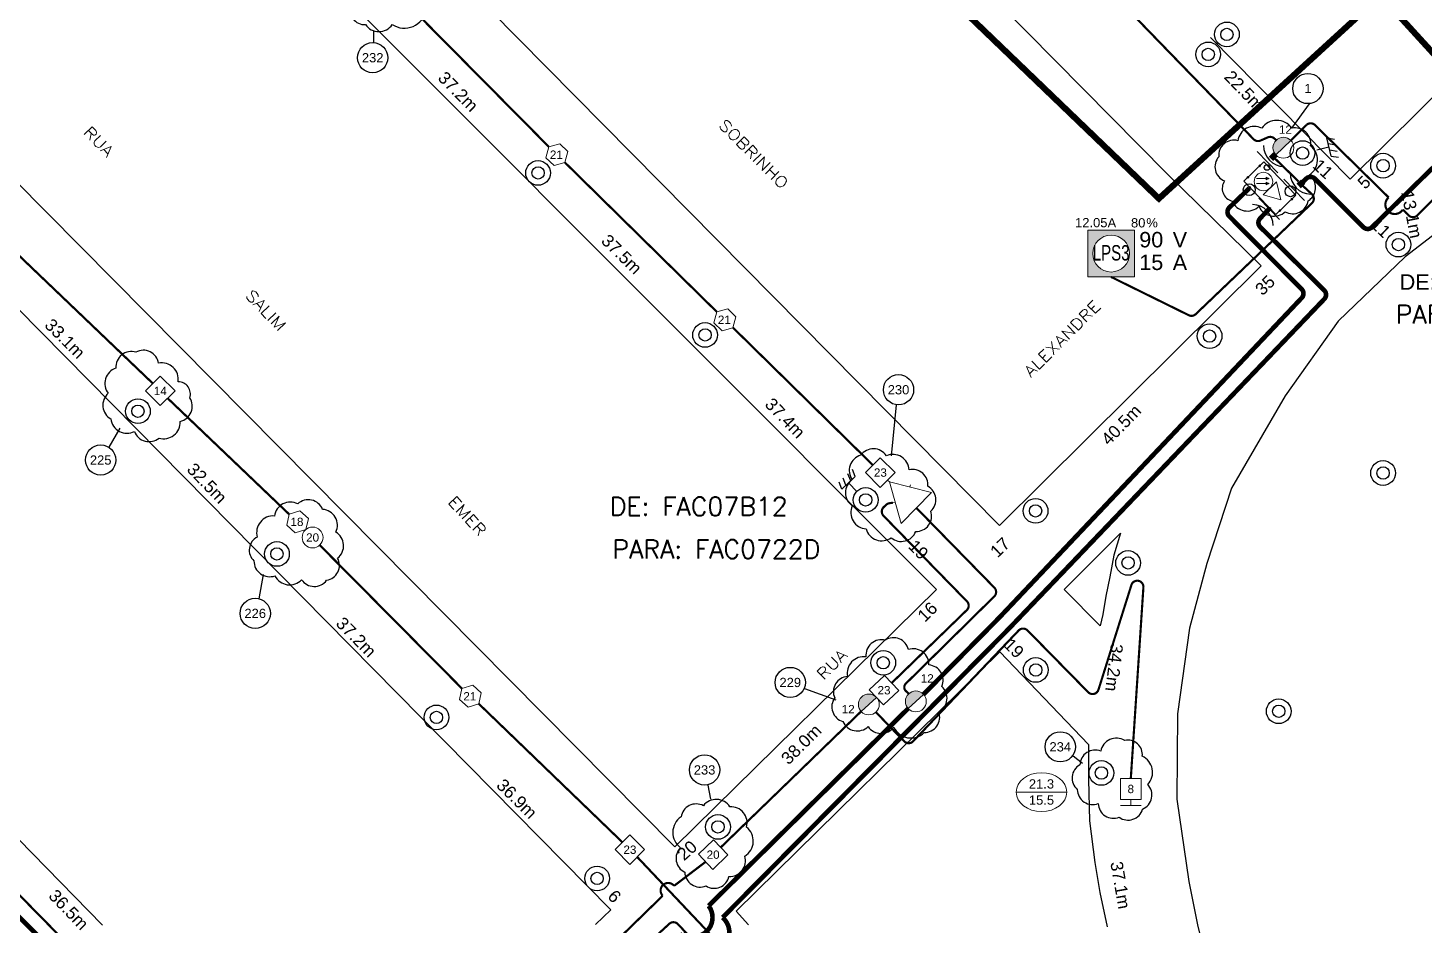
# Model space of a CAD drawing. Header units: inches. Extents: x 246034 to 247769, y 7726337 to 7727523.
# Drawn here: x 246634 to 246860, y 7726898.2 to 7727043.6 of the extents above; entities that cross this region are included whole.
import ezdxf
from ezdxf.enums import TextEntityAlignment as Align

# ---------------------------------------------------------------- set-up
doc = ezdxf.new("R2010")
doc.units = ezdxf.units.IN
doc.header["$LTSCALE"] = 6
doc.header["$MEASUREMENT"] = 0
for name, pattern in [('DASHDOT', [1, 0.5, -0.25, 0, -0.25]), ('DASHED', [0.75, 0.5, -0.25]), ('PHANTOMX2', [5, 2.5, -0.5, 0.5, -0.5, 0.5, -0.5])]:
    doc.linetypes.add(name, pattern=pattern)
for name, color, linetype in [('DISTANCIA', 7, 'Continuous'), ('ELETRONICO', 4, 'Continuous'), ('NET-AC', 5, 'Continuous'), ('NET-CBTP', 6, 'DASHDOT'), ('NET-CBTR', 3, 'DASHED'), ('NET_UPGRADE', 7, 'Continuous'), ('POSTES', 1, 'Continuous'), ('QUADRAS', 7, 'Continuous'), ('RUAS', 7, 'Continuous'), ('TERRA', 7, 'Continuous')]:
    doc.layers.add(name, color=color, linetype=linetype)
for name, color, linetype, lineweight in [('NET-AMP', 1, 'Continuous', 20), ('NET-SPLT', 1, 'Continuous', 20), ('NET-TAP', 1, 'Continuous', 20), ('NET-TERM', 1, 'Continuous', 20)]:
    doc.layers.add(name, color=color, linetype=linetype, lineweight=lineweight)
for name, color, linetype, lineweight, true_color in [('NET-AMP @ 1', 1, 'Continuous', 20, 0xff0000), ('NET-FONTE', 5, 'Continuous', 20, 0x0000ff), ('NET-LIMCEL', 9, 'PHANTOMX2', 50, 0x808080), ('NET-RX', 1, 'Continuous', 20, 0xff0000)]:
    doc.layers.add(name, color=color, linetype=linetype, lineweight=lineweight, true_color=true_color)
doc.styles.add('B', font='SIMPLEX', dxfattribs={"width": 1.2, "height": 1.8})
doc.styles.add('FONTENET', font='arial.ttf')
doc.styles.add('NETAMP', font='arial.ttf', dxfattribs={"height": 2.5})
doc.styles.add('Romans', font='ROMANS.shx', dxfattribs={"height": 3})
doc.styles.get("Standard").update_dxf_attribs({"font": 'arial.ttf'})
doc.dimstyles.get("Standard").update_dxf_attribs({"dimtxt": 0.18, "dimasz": 0.18, "dimexe": 0.18, "dimexo": 0.0625, "dimgap": 0.09, "dimtad": 0, "dimtih": 1, "dimtoh": 1, "dimdec": 4, "dimzin": 0, "dimdsep": 46, "dimtxsty": 'Standard', "dimcen": 0.09, "dimadec": 0, "dimazin": 0, "dimtfac": 1, "dimtdec": 4, "dimtofl": 0, "dimtmove": 0, "dimatfit": 3, "dimfxl": 1, "dimtolj": 1, "dimtzin": 0, "dimarcsym": 0})

# ---------------------------------------------------------------- blocks, each defined once
blk = doc.blocks.new('POSTECS')
at = {"layer": 'POSTES', "linetype": 'ByBlock'}
for radius in [2, 1]:
    blk.add_circle((0, 0), radius, dxfattribs=at)
blk = doc.blocks.new('POSTE')
at = {"layer": 'POSTES', "linetype": 'ByBlock'}
for radius in [2, 1]:
    blk.add_circle((0, 0), radius, dxfattribs=at)
blk = doc.blocks.new('TERRA')
at = {"layer": 'TERRA', "linetype": 'ByBlock'}
for p, q in [((0, 0), (0, -2.02)), ((-1.5, -2.02), (-1.97, -3.15)), ((-1.5, -2.02), (1.5, -2.02)), ((-0.49, -2.02), (-0.96, -3.15)), ((0.57, -2.02), (0.09, -3.15)), ((1.5, -2.02), (1.03, -3.15))]:
    blk.add_line(p, q, dxfattribs=at)
blk = doc.blocks.new('DC')
h = blk.add_hatch(color=256)
h.dxf.hatch_style = 1
h.paths.add_polyline_path([(3.38, 0), (0, 0, 1)])
blk.add_line((0, 0), (3.38, 0))
blk.add_circle((1.69, 0), 1.69)
at = {"color": 0}
blk.add_attdef('DCVAL', text='', height=1.35, dxfattribs=at).set_placement((3.1, 3.27), align=Align.MIDDLE)
blk = doc.blocks.new('LPI')
blk.add_solid([(0, 0.5), (1, 0.5), (0, -0.5), (1, -0.5)])
blk = doc.blocks.new('FONTE1')
h = blk.add_hatch(color=256)
h.dxf.hatch_style = 1
h.paths.add_polyline_path([(3.77, 3.78), (-3.77, 3.78), (-3.77, -3.78), (3.77, -3.78)])
h.paths.add_polyline_path([(2.98, 0, -1), (-2.98, 0, -1)], flags=16)
blk.add_lwpolyline([(-3.77, -3.78), (3.77, -3.78), (3.77, 3.78), (-3.77, 3.78)], close=True)
blk.add_circle((0, 0), 2.98)
at = {"attachment_point": 7, "style": 'FONTENET'}
for s, insert, char_height, width in [('A', (-0.57, 4.24), 1.5, 2.6616), ('%', (5.7, 4.24), 1.5, 2.6616), ('V', (9.98, 1.01), 2.5, 4.2782), ('A', (9.98, -2.66), 2.5, 4.2782)]:
    blk.add_mtext(s, dxfattribs=dict(at, insert=insert, char_height=char_height, width=width))
at = {"style": 'FONTENET'}
for tag, p in [('CO', (-0.59, 3.82)), ('POR', (5.55, 3.8))]:
    blk.add_attdef(tag, text='', height=1.5, dxfattribs=at).set_placement(p, align=Align.BOTTOM_RIGHT)
for tag, p in [('TENSÃO', (4.56, 1.01)), ('AMPERAGEM', (4.56, -2.66))]:
    blk.add_attdef(tag, p, '', height=2.5, dxfattribs=at)
at = {"style": 'FONTENET', "width": 0.206476}
blk.add_attdef('MODELO_FONTE', text='', height=2.5, dxfattribs=at).set_placement((-2.98, -1.12), (2.98, -1.12), align=Align.FIT)
blk = doc.blocks.new('TERMINAL')
blk.add_line((-1, 0), (0, 0))
blk.add_lwpolyline([(-1, -1.6875), (-1, 1.6875)])
blk = doc.blocks.new('RX')
h = blk.add_hatch(color=256)
h.dxf.hatch_style = 1
h.paths.add_polyline_path([(2.2, 0.65), (2.35, 0.5), (2.55, 1.01), (2.04, 0.81)])
h.paths.add_polyline_path([(3.15, 0.45), (2.65, 0.26), (2.8, 0.1), (2.95, -0.05)])
for p, q in [((1.1, -0.44), (2.2, 0.65)), ((1.7, -0.99), (2.8, 0.1)), ((2.55, 1.01), (2.04, 0.81)), ((2.04, 0.81), (2.2, 0.65)), ((2.35, 0.5), (2.2, 0.65)), ((2.55, 1.01), (2.35, 0.5)), ((3.15, 0.45), (2.65, 0.26)), ((2.65, 0.26), (2.8, 0.1)), ((2.95, -0.05), (2.8, 0.1)), ((3.15, 0.45), (2.95, -0.05)), ((3.75, -1.5), (3.75, 1.5)), ((6.35, 0), (3.75, 1.5)), ((6.35, 0), (3.75, -1.5))]:
    blk.add_line(p, q)
blk.add_lwpolyline([(0, -2.25), (7.5, -2.25), (7.5, 2.25), (0, 2.25)], close=True)
for centre, radius in [((0, 1.34), 0.139), ((2.25, 0), 1.5), ((7.5, 1.34), 0.139), ((0, -1.34), 0.139), ((1.41, -2.25), 0.139), ((6.09, -2.25), 0.139), ((7.5, -1.34), 0.139)]:
    blk.add_circle(centre, radius)
at = {"style": 'NETAMP'}
blk.add_attdef('RXNAME', (1.82, 7.04), '', height=2.5, dxfattribs=at)
blk = doc.blocks.new('TAP4')
blk.add_lwpolyline([(3.38, -1.69), (0, -1.69), (0, 1.69), (3.38, 1.69)], close=True)
at = {"color": 0}
blk.add_attdef('DBVAL', text='', height=1.35, dxfattribs=at).set_placement((1.69, 0), align=Align.MIDDLE)
blk = doc.blocks.new('TAP8')
blk.add_lwpolyline([(0.92, 1.59), (0, 0), (0.92, -1.59), (2.76, -1.59), (3.68, 0), (2.76, 1.59)], close=True)
blk.add_attdef('DBVAL', text='', height=1.35).set_placement((1.77, -0.06), align=Align.MIDDLE)
blk = doc.blocks.new('TAP2')
at = {"color": 0}
blk.add_circle((1.69, 0), 1.69, dxfattribs=at)
blk.add_attdef('DBVAL', text='', height=1.35, dxfattribs=at).set_placement((1.69, 0), align=Align.MIDDLE)
blk = doc.blocks.new('CX_CodUpgrade')
blk.add_circle((-0.13, 0.04), 2.45)
at = {"color": 1, "flags": 1}
for tag, p in [('RETIRAR1', (4.74, 11.47)), ('NOVO1', (28.33, 11.47)), ('RETIRAR2', (4.74, 7.94)), ('NOVO2', (28.33, 7.94)), ('RETIRAR3', (4.74, 4.42)), ('NOVO3', (28.33, 4.42)), ('RETIRAR4', (4.74, 0.89)), ('NOVO4', (28.33, 0.9)), ('RETIRAR5', (4.74, -2.63)), ('NOVO5', (28.33, -2.63)), ('RETIRAR6', (4.74, -6.15)), ('NOVO6', (28.33, -6.15)), ('RETIRAR7', (4.74, -9.68)), ('NOVO7', (28.33, -9.68)), ('RETIRAR8', (4.74, -13.2)), ('NOVO8', (28.33, -13.2)), ('RETIRAR9', (4.74, -16.73)), ('NOVO9', (28.33, -16.73))]:
    blk.add_attdef(tag, p, '', height=1.5, dxfattribs=at)
at = {"color": 7, "flags": 1}
for tag, p in [('ANTIGO1', (17.16, 11.46)), ('ANTIGO2', (17.16, 7.94)), ('ANTIGO3', (17.16, 4.41)), ('ANTIGO4', (17.16, 0.89)), ('ANTIGO5', (17.16, -2.63)), ('ANTIGO6', (17.16, -6.16)), ('ANTIGO7', (17.16, -9.68)), ('ANTIGO8', (17.16, -13.21)), ('ANTIGO9', (17.16, -16.73))]:
    blk.add_attdef(tag, p, '', height=1.5, dxfattribs=at)
at = {"color": 1}
blk.add_attdef('CODIGO', text='', height=1.5, dxfattribs=at).set_placement((-0.13, 0.04), align=Align.MIDDLE_CENTER)
blk = doc.blocks.new('HI-LOW')
blk.add_lwpolyline([(-4.1, 0), (4.1, 0)])
blk.add_ellipse((0, 0), major_axis=(4.1, 0), ratio=0.768293)
for tag, p in [('END-HI', (0, 1.33)), ('END-LO', (0, -1.29))]:
    blk.add_attdef(tag, text='', height=1.5).set_placement(p, align=Align.MIDDLE_CENTER)
blk = doc.blocks.new('AMP3')
for p, q in [((3.1, 1.71), (3.3, 2.03)), ((0, 0), (-0.33, 0)), ((3.1, -1.71), (3.3, -2.03)), ((6.06, 0), (6.38, 0))]:
    blk.add_line(p, q)
blk.add_lwpolyline([(0, 3.5), (0, -3.5), (6.06, 0)], close=True)

msp = doc.modelspace()

# ---------------------------------------------------------------- linework, layer by layer
for centre, radius in [((246834.61, 7727020.95), 0.455), ((246831.72, 7727017.36), 0.966), ((246838.4, 7727017.1), 0.878)]:
    msp.add_circle(centre, radius)
at = {"layer": 'NET-AC'}
for p, q in [((246836.35, 7727020.09), (246833, 7727023.53)), ((246840.67, 7727015.62), (246837.32, 7727019.06)), ((246833.29, 7727015.98), (246836.64, 7727012.54))]:
    msp.add_line(p, q, dxfattribs=at)
for centre, start, end in [((246837.51, 7727024.57), 180.6671, 267.8728), ((246841.83, 7727020.1), 180.6671, 267.8728), ((246832.13, 7727011.49), 0.6671, 87.8728)]:
    msp.add_arc(centre, 3.48, start, end, dxfattribs=at)
at = {"layer": 'NET-CBTP'}
msp.add_lwpolyline([(247173.43, 7726993.17, 0.75, 0.75, 0), (247148.07, 7727018.92, 0.75, 0.75, -0.015927), (247148.02, 7727018.96, 0.75, 0.75, 0), (247098.37, 7727069.5, 0.75, 0.75, -0.000296), (247098.37, 7727069.5, 0.75, 0.75, 0), (247009.63, 7727159.31, 0.75, 0.75, 0.417021), (247008.21, 7727159.32, 0.75, 0.75, 0), (246933.97, 7727085.15, 0.75, 0.75, -0.267744), (246933.01, 7727084.89, 0.75, 0.75, 0), (246928.8, 7727086.02, 0.75, 0.75, 0.264762), (246927.84, 7727085.77, 0.75, 0.75, 0), (246851.6, 7727011.28, 0.75, 0.75, -0.410829), (246850.2, 7727011.29, 0.75, 0.75, 0), (246842.36, 7727019.13, 0.75, 0.75, 0.402341), (246840.97, 7727019.16, 0.75, 0.75, 0), (246840.45, 7727018.66, 0, 0, 0)], format="xyseb", dxfattribs=at)
at = {"layer": 'NET-CBTP', "const_width": 0.75}
for points in [[(246778.99, 7726935.58), (246791.24, 7726948, -32.289209), (246791.24, 7726948), (246840.24, 7726999.84, 0.403822), (246840.22, 7727001.23), (246828.49, 7727013.05, -0.417663), (246828.51, 7727014.47), (246831.74, 7727017.6)], [(246834.96, 7727014.26), (246833.49, 7727012.71, 0.408336), (246833.51, 7727011.31), (246843.87, 7727001.05, -0.408728), (246843.89, 7726999.65), (246792.78, 7726946.19, -1.150589), (246792.78, 7726946.19), (246746.46, 7726899.42, -1.060403), (246741.86, 7726894.83), (246704.02, 7726857.34), (246700.9, 7726856.91), (246698.85, 7726854.65)], [(246556.17, 7726975.71), (246682.26, 7726849.92, 0.390667), (246683.61, 7726849.86), (246691.06, 7726856.5)], [(246729.29, 7726886.66), (246740.03, 7726896.78, 0.834189), (246744.19, 7726901.31), (246776.51, 7726933.3)]]:
    msp.add_lwpolyline(points, format="xyb", dxfattribs=at)
at = {"layer": 'NET-CBTR'}
for points in [[(246838.46, 7727025.33, 0.35, 0.35, 0), (246841, 7727027.86, 0.35, 0.35, -0.396745), (246842.37, 7727027.83, 0.35, 0.35, 0), (246854.3, 7727016.1, 0.35, 0.35, 1.161577), (246856.59, 7727014.13, 0.35, 0.35, 0), (246857.54, 7727013.19, 0.35, 0.35, 0.413209), (246858.96, 7727013.2, 0.35, 0.35, 0), (246890.1, 7727044.61, 0.35, 0.35, 0.001359), (246890.1, 7727044.61, 0.35, 0.35, 0), (246903.81, 7727058.59, 0.35, 0.35, 0), (246903.81, 7727058.59, 0.35, 0.35, 1.15775), (246906.19, 7727060.18, 0.35, 0.35, 0), (246906.19, 7727060.18, 0.35, 0.35, 0), (246915.1, 7727069.82, 0.35, 0.35, -0.011), (246915.13, 7727069.86, 0.35, 0.35, 0), (246942.64, 7727097.1, 0, 0, 0)], [(246836.09, 7727025.37, 0.35, 0.35, 0), (246835.81, 7727025.64, 0.35, 0.35, 0.302654), (246834.72, 7727025.83, 0.35, 0.35, 0), (246833.55, 7727025.32, 0.35, 0.35, -0.312975), (246832.43, 7727025.54, 0.35, 0.35, 0), (246808.54, 7727050.2, 0, 0, 0)], [(246777.82, 7726965.8, 0.35, 0.35, 0), (246790.45, 7726952.88, 0.35, 0.35, -0.415162), (246790.45, 7726951.46, 0.35, 0.35, 0), (246776.17, 7726937.37, 0.35, 0.35, 0.458211), (246776.17, 7726936.08, 0.35, 0.35, 0), (246776.61, 7726935.69, 0.35, 0.35, 0), (246776.61, 7726935.69, 0, 0, 0)], [(246812.55, 7726921.94, 0.35, 0.35, 0), (246814.59, 7726952.91, 0.35, 0.35, 0.864175), (246812.67, 7726953.37, 0.35, 0.35, 0), (246807.29, 7726936.26, 0.35, 0.35, -0.540894), (246805.65, 7726935.93, 0.35, 0.35, 0), (246795.83, 7726945.94, 0.35, 0.35, 0.42425), (246794.39, 7726945.93, 0.35, 0.35, 0), (246777.3, 7726927.97, 0.35, 0.35, -0.426146), (246775.86, 7726927.97, 0.35, 0.35, 0), (246771.26, 7726932.71, 0, 0, 0)], [(246743.7, 7726908.44, 0.35, 0.35, 0), (246738.6, 7726904.55, 0.35, 0.35, 1.053965), (246736.76, 7726902.95, 0.35, 0.35, 0), (246736.76, 7726902.95, 0.35, 0.35, 0), (246725.77, 7726892.23, 0, 0, 0)], [(246732.64, 7726909.22, 0.35, 0.35, 0), (246755.76, 7726884.74, 0.35, 0.35, 0.206309), (246756.49, 7726884.43, 0.35, 0.35, 0), (246758.86, 7726884.43, 0.35, 0.35, -0.219074), (246759.62, 7726884.08, 0.35, 0.35, 0), (246763.4, 7726879.67, 0.35, 0.35, -0.393352), (246763.34, 7726878.3, 0.35, 0.35, 0), (246761.07, 7726876.06, 0.35, 0.35, -0.434076), (246760.34, 7726876.08, 0.35, 0.35, 0), (246760.09, 7726876.38, 0, 0, 0)], [(246726.91, 7726886.66, 0.35, 0.35, 0), (246726.71, 7726886.92, 0.35, 0.35, -0.383179), (246726.81, 7726888.25, 0.35, 0.35, 0), (246737.8, 7726898.38, 0.35, 0.35, -0.416451), (246739.22, 7726898.35, 0.35, 0.35, 0), (246755.62, 7726880.93, 0, 0, 0)]]:
    msp.add_lwpolyline(points, format="xyseb", dxfattribs=at)
at = {"layer": 'NET-CBTR', "const_width": 0.35}
for points in [[(246694.74, 7727048.13), (246718.31, 7727024.32)], [(246720.94, 7727021.75), (246745.51, 7726997.57)], [(246654.21, 7726985.95), (246632.61, 7727006.61)], [(246748.14, 7726995), (246770.81, 7726972.71)], [(246676.27, 7726964.77), (246656.6, 7726983.56)], [(246704.26, 7726936.52), (246681.22, 7726959.77)], [(246730.25, 7726911.6), (246706.98, 7726934.05)], [(246768.88, 7726932.81), (246746.14, 7726910.77)], [(246625.86, 7726909.92), (246648.97, 7726886.39)]]:
    msp.add_lwpolyline(points, dxfattribs=at)
msp.add_lwpolyline([(246774.04, 7726966.64), (246773.46, 7726966.55, 0.153583), (246772.92, 7726966.28), (246772.54, 7726965.92, 0.4169), (246772.52, 7726964.5), (246786.02, 7726950.65, -0.41504), (246786, 7726949.24), (246773.82, 7726937.41)], format="xyb", dxfattribs=at)
at = {"layer": 'NET-FONTE', "const_width": 0.35}
msp.add_lwpolyline([(246835.95, 7727022.35), (246839.74, 7727018.67)], dxfattribs=at)
at = {"layer": 'NET-FONTE'}
msp.add_lwpolyline([(246809.36, 7727003.22, 0.35, 0.35, 0), (246821.93, 7726997.02, 0.35, 0.35, 0.315236), (246823.06, 7726997.19, 0.35, 0.35, 0), (246841.88, 7727015.18, 0.35, 0.35, 0.433713), (246841.86, 7727016.64, 0.35, 0.35, 0), (246840.44, 7727017.95, 0, 0, 0)], format="xyseb", dxfattribs=at)
at = {"layer": 'NET-LIMCEL', "const_width": 1}
msp.add_lwpolyline([(247229.54, 7727071.21), (247206.4, 7727046.62), (247193.97, 7727036.86), (247096.02, 7727130.93), (247052.51, 7727088.33), (247116.45, 7727022.28), (247074.72, 7726976.43), (247004.75, 7727046.54), (246969.51, 7727018.43), (246928.96, 7727025.53), (246883.39, 7727015.47), (246853, 7727048.79), (246817.1, 7727015.92), (246699.87, 7727128.64), (246553, 7727281.82)], dxfattribs=at)
at = {"layer": 'NET_UPGRADE'}
for points in [[(246699.13, 7727047.39, 0.520567), (246699.13, 7727047.39, 0.520567), (246695.74, 7727050.43, 0.520567), (246691.93, 7727051.64, 0.520567), (246687.94, 7727050.95, 0.520567), (246686.2, 7727047.3, 0.520567), (246688.63, 7727044.1, 0.520567), (246692.97, 7727044.1, 0.520567), (246698.52, 7727046.44, 0.520567), (246699.13, 7727047.39)], [(246658.3, 7726986.23, 0.520567), (246658.3, 7726986.23, 0.520567), (246655.13, 7726989.24, 0.520567), (246651.47, 7726991.03, 0.520567), (246648.21, 7726988.43, 0.520567), (246646.99, 7726984.36, 0.520567), (246647.4, 7726980.21, 0.520567), (246651.22, 7726978.18, 0.520567), (246655.21, 7726977.12, 0.520567), (246658.63, 7726979.81, 0.520567), (246660.18, 7726983.63, 0.520567), (246658.3, 7726986.23)], [(246773.77, 7726960.96, 0.520567), (246773.77, 7726960.96, 0.520567), (246777.73, 7726961.97, 0.520567), (246780.17, 7726965.27, 0.520567), (246779.67, 7726969.29, 0.520567), (246776.65, 7726971.95, 0.520567), (246772.98, 7726974.25, 0.520567), (246768.81, 7726974.32, 0.520567), (246767.45, 7726970.37, 0.520567), (246767.45, 7726966.13, 0.520567), (246769.68, 7726962.4, 0.520567), (246773.77, 7726960.96)], [(246670.57, 7726957.21, 0.520567), (246670.57, 7726957.21, 0.520567), (246673.98, 7726954.79, 0.520567), (246678.29, 7726954.16, 0.520567), (246682.33, 7726954.07, 0.520567), (246684.12, 7726957.66, 0.520567), (246683.85, 7726961.88, 0.520567), (246681.7, 7726965.56, 0.520567), (246677.66, 7726966.45, 0.520567), (246673.89, 7726964.48, 0.520567), (246671.11, 7726961.07, 0.520567), (246670.57, 7726957.21)], [(246779.1, 7726929.39, 0.520567), (246779.1, 7726929.39, 0.520567), (246781.46, 7726932.72, 0.520567), (246781.95, 7726936.88, 0.520567), (246779.87, 7726940.34, 0.520567), (246776.54, 7726942.84, 0.520567), (246772.79, 7726944.36, 0.520567), (246769.67, 7726941.66, 0.520567), (246766.69, 7726938.47, 0.520567), (246764.61, 7726935, 0.520567), (246765.93, 7726931.19, 0.520567), (246770.02, 7726930.36, 0.520567), (246774.18, 7726930.29, 0.520567), (246779.1, 7726929.39)], [(246811.56, 7726928.1, 0.520567), (246811.56, 7726928.1, 0.520567), (246807.69, 7726926.37, 0.520567), (246804.31, 7726924.16, 0.520567), (246803.89, 7726920.16, 0.520567), (246807.28, 7726917.88, 0.520567), (246810.66, 7726915.67, 0.520567), (246814.47, 7726916.98, 0.520567), (246815.29, 7726920.99, 0.520567), (246814.4, 7726925.54, 0.520567), (246811.56, 7726928.1)], [(246747.65, 7726917.35, 0.520567), (246747.65, 7726917.35, 0.520567), (246743.34, 7726917.53, 0.520567), (246739.73, 7726915.72, 0.520567), (246739.64, 7726910.73, 0.520567), (246740.33, 7726906.77, 0.520567), (246743.77, 7726904.53, 0.520567), (246747.48, 7726906.08, 0.520567), (246750.06, 7726909.35, 0.520567), (246750.32, 7726914.08, 0.520567), (246747.65, 7726917.35)]]:
    msp.add_lwpolyline(points, format="xyb", close=True, dxfattribs=at)
msp.add_lwpolyline([(246841.85, 7727016.05, 0.431701), (246841.47, 7727019.79, 0.520567), (246841.66, 7727024.47, 0.520567), (246838.62, 7727027.32, 0.520567), (246833.75, 7727027.32, 0.520567), (246829.89, 7727025.3, 0.520567), (246826.79, 7727022.7, 0.520567), (246827.74, 7727018.78, 0.520567), (246828.94, 7727015.5), (246828.94, 7727015.5, 0.520567), (246833.31, 7727014.67, 0.520567), (246837.55, 7727013.79, 0.520567), (246841.28, 7727015.56, 0.072559), (246841.85, 7727016.05, 0.072559)], format="xyb", dxfattribs=at)
at = {"layer": 'QUADRAS'}
for p, q in [((246891.09, 7727061.86), (246848.09, 7727019.07)), ((246848.09, 7727019.07), (246825.46, 7727042.02))]:
    msp.add_line(p, q, dxfattribs=at)
for points in [[(246791.27, 7726962.95), (246663.01, 7727092.89), (246705.43, 7727134.44), (246818.4, 7727019.97)], [(246610.33, 7727040.64), (246652.2, 7727081.76), (246781.09, 7726952.57), (246738.74, 7726910.85), (246610.33, 7727040.64)], [(246994.6, 7727008.16), (246984.01, 7727015.59), (246972.96, 7727021.97), (246958.59, 7727027.41), (246946.78, 7727030.22), (246936.91, 7727031.92), (246922.63, 7727032.34), (246908.94, 7727030.98), (246892.71, 7727026.73), (246881.57, 7727022.48), (246868.65, 7727015.42), (246857, 7727006.5), (246846.12, 7726996.04), (246837.53, 7726983.97), (246828.86, 7726969), (246824.86, 7726956.76), (246822.06, 7726946.31), (246820.1, 7726932.45), (246820.02, 7726918.59), (246821.97, 7726905.24), (246823.34, 7726898.21)], [(246605.32, 7727025.47), (246728.38, 7726900.69), (246725.85, 7726898.3)], [(246818.4, 7727019.97), (246833.67, 7727005.02), (246791.27, 7726962.95)], [(246810.87, 7726961.72), (246809.79, 7726958.12), (246809.15, 7726954.61), (246808.5, 7726951.49), (246808.04, 7726948.51), (246807.61, 7726946.69), (246801.77, 7726952.56), (246810.87, 7726961.72)], [(246750.66, 7726898.22), (246748.66, 7726900.46), (246791.33, 7726942.48), (246805.72, 7726927.47)], [(246605.24, 7726939.96), (246646.06, 7726898.17)], [(246805.72, 7726927.47), (246805.7, 7726921.79), (246805.85, 7726915.08), (246806.7, 7726908.32), (246807.55, 7726903.49), (246808.7, 7726897.9)], [(246823.34, 7726898.21), (246824.25, 7726894.39), (246826.39, 7726887.61), (246829.1, 7726881.3), (246832.42, 7726874.82), (246835.28, 7726869.94), (246838.59, 7726864.79), (246842.08, 7726860.31), (246843.94, 7726858.04), (246883.99, 7726897.89)]]:
    msp.add_lwpolyline(points, dxfattribs=at)

# ---------------------------------------------------------------- block references
at = {"layer": 'ELETRONICO'}
for p, rotation in [((246842.67, 7727023.83), 102.7930181236794), ((246768.23, 7726968.39), 223.5185831677886)]:
    msp.add_blockref('TERRA', p, dxfattribs=dict(at, rotation=rotation))
at = {"layer": 'NET-AMP', "rotation": 135.9480135568132}
msp.add_blockref('AMP3', (246777.82, 7726965.8), dxfattribs=at)
at = {"layer": 'NET-FONTE', "rotation": 43.96402772945462}
for p in [(246835.24, 7727022.36), (246839.73, 7727017.96)]:
    msp.add_blockref('LPI', p, dxfattribs=at)
at = {"layer": 'NET-FONTE'}
ref = msp.add_blockref('FONTE1', (246809.36, 7727007), dxfattribs=at)
ref.add_attrib('CO', '12.05', dxfattribs={"layer": '0', "height": 1.5, "style": 'FONTENET'}).set_placement((246808.77, 7727010.82), align=Align.BOTTOM_RIGHT)
ref.add_attrib('TENSÃO', '90', (246813.92, 7727008.01), dxfattribs={"layer": '0', "height": 2.5, "style": 'FONTENET'})
ref.add_attrib('AMPERAGEM', '15', (246813.92, 7727004.34), dxfattribs={"layer": '0', "height": 2.5, "style": 'FONTENET'})
ref.add_attrib('MODELO_FONTE', 'LPS3', dxfattribs={"layer": '0', "height": 2.5, "style": 'FONTENET', "width": 0.698764}).set_placement((246806.38, 7727005.88), (246812.35, 7727005.88), align=Align.FIT)
ref.add_attrib('POR', '80', dxfattribs={"layer": '0', "height": 1.5, "style": 'FONTENET'}).set_placement((246814.91, 7727010.79), align=Align.BOTTOM_RIGHT)
at = {"layer": 'NET-RX'}
ref = msp.add_blockref('RX', (246832.46, 7727020.29), dxfattribs=dict(at, rotation=313.9640277479764))
ref.add_attrib('RXNAME', 'DE: FAC07', (246856.09, 7727001.15), dxfattribs={"layer": '0', "height": 2.5})
at = {"layer": 'NET-SPLT'}
ref = msp.add_blockref('DC', (246838.48, 7727025.32), dxfattribs=dict(at, rotation=223.6773885748601))
ref.add_attrib('DCVAL', '12', dxfattribs={"layer": '0', "color": 0, "height": 1.35}).set_placement((246837.58, 7727027.1), align=Align.MIDDLE)
ref = msp.add_blockref('DC', (246778.99, 7726935.58), dxfattribs=dict(at, rotation=222.5105128464111))
ref.add_attrib('DCVAL', '12', dxfattribs={"layer": '0', "color": 0, "height": 1.35}).set_placement((246779.59, 7726938.18), align=Align.MIDDLE)
ref = msp.add_blockref('DC', (246771.37, 7726935.09), dxfattribs=dict(at, rotation=222.5105128464111))
ref.add_attrib('DCVAL', '12', dxfattribs={"layer": '0', "color": 0, "height": 1.35}).set_placement((246766.79, 7726933.19), align=Align.MIDDLE)
at = {"layer": 'NET-TAP'}
ref = msp.add_blockref('TAP8', (246718.31, 7727024.32), dxfattribs=dict(at, rotation=315.5062111485377))
ref.add_attrib('DBVAL', '21', dxfattribs={"layer": '0', "height": 1.35}).set_placement((246719.54, 7727023.04), align=Align.MIDDLE)
ref = msp.add_blockref('TAP8', (246745.51, 7726997.57), dxfattribs=dict(at, rotation=315.5062111485378))
ref.add_attrib('DBVAL', '21', dxfattribs={"layer": '0', "height": 1.35}).set_placement((246746.74, 7726996.29), align=Align.MIDDLE)
ref = msp.add_blockref('TAP4', (246656.6, 7726983.56), dxfattribs=dict(at, rotation=134.998923775271))
ref.add_attrib('DBVAL', '14', dxfattribs={"layer": '0', "color": 0, "height": 1.35}).set_placement((246655.41, 7726984.75), align=Align.MIDDLE)
ref = msp.add_blockref('TAP4', (246773.19, 7726970.32), dxfattribs=dict(at, rotation=134.9989237752709))
ref.add_attrib('DBVAL', '23', dxfattribs={"layer": '0', "color": 0, "height": 1.35}).set_placement((246772, 7726971.52), align=Align.MIDDLE)
ref = msp.add_blockref('TAP8', (246676.27, 7726964.77), dxfattribs=dict(at, rotation=317.8335616446795))
ref.add_attrib('DBVAL', '18', dxfattribs={"layer": '0', "height": 1.35}).set_placement((246677.54, 7726963.53), align=Align.MIDDLE)
for name, p, values in [('TAP2', (246678.38, 7726961), {'DBVAL': '20'}), ('TAP4', (246810.86, 7726920.25), {'DBVAL': '8'})]:
    msp.add_blockref(name, p, dxfattribs=at).add_auto_attribs(values)
ref = msp.add_blockref('TAP8', (246704.26, 7726936.52), dxfattribs=dict(at, rotation=317.8335616446794))
ref.add_attrib('DBVAL', '21', dxfattribs={"layer": '0', "height": 1.35}).set_placement((246705.53, 7726935.28), align=Align.MIDDLE)
ref = msp.add_blockref('TAP4', (246771.37, 7726935.09), dxfattribs=dict(at, rotation=43.48355298808031))
ref.add_attrib('DBVAL', '23', dxfattribs={"layer": '0', "color": 0, "height": 1.35}).set_placement((246772.59, 7726936.25), align=Align.MIDDLE)
ref = msp.add_blockref('TAP4', (246732.64, 7726909.22), dxfattribs=dict(at, rotation=134.998923775271))
ref.add_attrib('DBVAL', '23', dxfattribs={"layer": '0', "color": 0, "height": 1.35}).set_placement((246731.45, 7726910.41), align=Align.MIDDLE)
ref = msp.add_blockref('TAP4', (246743.7, 7726908.44), dxfattribs=dict(at, rotation=43.69338467236854))
ref.add_attrib('DBVAL', '20', dxfattribs={"layer": '0', "color": 0, "height": 1.35}).set_placement((246744.92, 7726909.61), align=Align.MIDDLE)
at = {"layer": 'NET-TERM'}
msp.add_blockref('HI-LOW', (246798.09, 7726919.74), dxfattribs=at).add_auto_attribs({'END-HI': '21.3', 'END-LO': '15.5'})
at = {"layer": 'NET-TERM', "rotation": 90}
msp.add_blockref('TERMINAL', (246812.55, 7726918.57), dxfattribs=at)
at = {"layer": 'NET_UPGRADE'}
for p, values in [((246689.93, 7727038.7), {'CODIGO': '232'}), ((246841.36, 7727033.71), {'CODIGO': '1'}), ((246775.07, 7726984.9), {'CODIGO': '230'}), ((246645.89, 7726973.51), {'CODIGO': '225'}), ((246670.91, 7726948.66), {'CODIGO': '226'}), ((246757.54, 7726937.47), {'CODIGO': '229'}), ((246801.26, 7726927.04), {'CODIGO': '234'}), ((246743.67, 7726923.3), {'CODIGO': '233'})]:
    msp.add_blockref('CX_CodUpgrade', p, dxfattribs=at).add_auto_attribs(values)
at = {"layer": 'POSTES'}
for name, p in [('POSTE', (246828.11, 7727042.52)), ('POSTE', (246825.08, 7727039.28)), ('POSTE', (246840.36, 7727023.29)), ('POSTE', (246716.58, 7727020.07)), ('POSTE', (246853.4, 7727021.25)), ('POSTE', (246855.88, 7727008.46)), ('POSTE', (246743.62, 7726993.82)), ('POSTE', (246825.31, 7726993.63)), ('POSTE', (246651.79, 7726981.46)), ('POSTE', (246853.4, 7726971.45)), ('POSTE', (246769.62, 7726967.09)), ('POSTE', (246797.13, 7726965.31)), ('POSTECS', (246674.3, 7726958.33)), ('POSTE', (246812.11, 7726956.88)), ('POSTE', (246772.47, 7726940.7)), ('POSTE', (246797.16, 7726939.53)), ('POSTE', (246700.13, 7726931.85)), ('POSTE', (246836.5, 7726932.84)), ('POSTE', (246807.79, 7726922.84)), ('POSTECS', (246745.71, 7726914.1)), ('POSTE', (246726.14, 7726905.75))]:
    msp.add_blockref(name, p, dxfattribs=at)

# ---------------------------------------------------------------- texts
at = {"layer": 'DISTANCIA'}
for s, rotation, p in [('37.2m', 314.6284, (246703.65, 7727033.26)), ('22.5m', 313.8095, (246830.94, 7727033.4)), ('11', 316.9636, (246843.68, 7727020.72)), ('5', 44.5504, (246850.33, 7727018.55)), ('13.1m', 281.1708, (246858.06, 7727013.34)), ('11', 316.9636, (246853.03, 7727011.18)), ('37.5m', 315.5904, (246730.12, 7727006.9)), ('35', 44.5504, (246834.28, 7727001.88)), ('33.1m', 315.0156, (246639.98, 7726993.23)), ('37.4m', 314.2465, (246756.58, 7726980.36)), ('40.5m', 45.6282, (246810.99, 7726979.27)), ('32.5m', 313.9096, (246662.98, 7726969.8)), ('19', 314.8277, (246778.17, 7726959.03)), ('17', 44.4905, (246791.37, 7726959.4)), ('16', 44.4905, (246779.61, 7726948.96)), ('37.2m', 314.6284, (246687.13, 7726944.86)), ('19', 314.8277, (246793.64, 7726943.06)), ('34.2m', 263.1873, (246809.87, 7726939.92)), ('38.0m', 44.7598, (246759.18, 7726927.49)), ('36.9m', 315.4053, (246713.15, 7726918.67)), ('20', 42.1221, (246740.7, 7726910.3)), ('37.1m', 279.983, (246810.88, 7726904.67)), ('36.5m', 313.9788, (246640.59, 7726900.7)), ('6', 313.4133, (246728.96, 7726902.86))]:
    msp.add_text(s, height=2, rotation=rotation, dxfattribs=at).set_placement(p, align=Align.MIDDLE)
at = {"layer": 'NET-AMP @ 1', "style": 'Romans'}
for s, p in [('PARA: FAC0721A', (246855.43, 7726995.66)), ('DE: FAC07B12', (246728.19, 7726964.54)), ('PARA: FAC0722D', (246728.6, 7726957.62))]:
    msp.add_text(s, height=3, dxfattribs=at).set_placement(p)
at = {"layer": 'RUAS', "style": 'B', "width": 1.2}
for s, rotation, p in [('SOBRINHO', 315, (246745.67, 7727027.67)), ('RUA', 314, (246642.84, 7727026.56)), ('SALIM', 314, (246669.05, 7727000.08)), ('ALEXANDRE', 45, (246796.35, 7726986.86)), ('EMER', 313, (246701.85, 7726966.66)), ('RUA', 45, (246762.8, 7726937.79))]:
    msp.add_text(s, height=1.8, rotation=rotation, dxfattribs=at).set_placement(p)

# ---------------------------------------------------------------- leaders
at = {"layer": 'NET_UPGRADE'}
for points in [[(246689.93, 7727043.06), (246689.93, 7727041.15)], [(246838.62, 7727027.32), (246841.48, 7727031.26)], [(246773.83, 7726974.23), (246774.64, 7726982.49)], [(246648.85, 7726978.74), (246647.1, 7726975.64)], [(246672.08, 7726954.99), (246671.36, 7726951.07)], [(246764.84, 7726934.64), (246759.77, 7726936.47)], [(246804.72, 7726924.37), (246803.2, 7726925.54)], [(246744.55, 7726918.59), (246744.12, 7726920.89)]]:
    msp.add_leader(points, dimstyle='Standard', dxfattribs=at)

doc.saveas('drawing.dxf')
